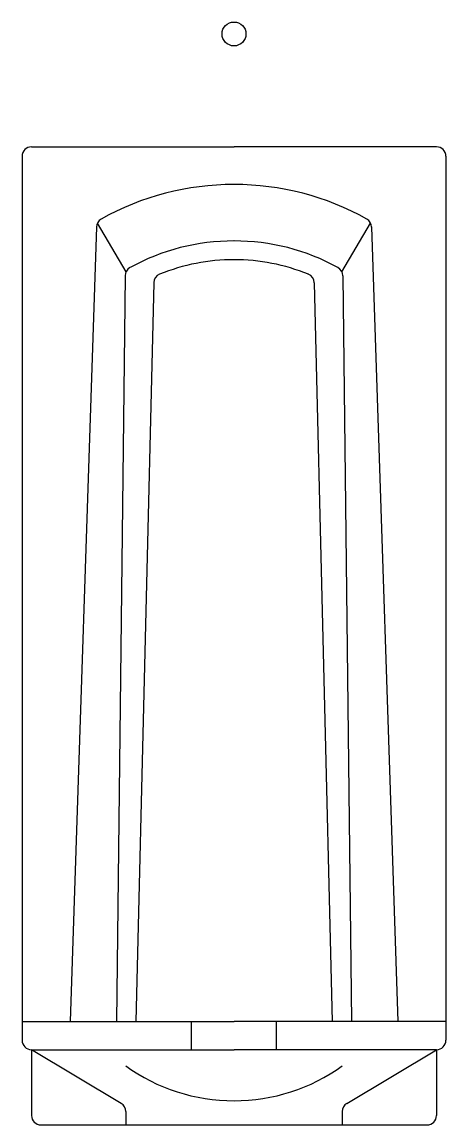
# Model space of a CAD drawing. Header units: millimetres. Extents: x -2964.54 to -2964.09, y 2974.14 to 2975.31.
import ezdxf

# ---------------------------------------------------------------- set-up
doc = ezdxf.new("R2010")
doc.units = ezdxf.units.MM
doc.header["$LTSCALE"] = 10
doc.layers.add('banheiro_louças', color=2, linetype='Continuous')

msp = doc.modelspace()

# ---------------------------------------------------------------- linework, layer by layer
at = {"layer": 'banheiro_louças'}
for p, q in [((-2964.5338, 2975.1796), (-2964.3188, 2975.1796)), ((-2964.1038, 2975.1796), (-2964.3188, 2975.1796)), ((-2964.5438, 2975.1696), (-2964.5438, 2974.2296)), ((-2964.0938, 2975.1696), (-2964.0938, 2974.2296)), ((-2964.4649, 2975.0944), (-2964.4928, 2974.2496)), ((-2964.4333, 2975.0468), (-2964.4639, 2975.0986)), ((-2964.2043, 2975.0468), (-2964.1738, 2975.0986)), ((-2964.1727, 2975.0944), (-2964.1448, 2974.2496)), ((-2964.4344, 2975.0425), (-2964.4435, 2974.2496)), ((-2964.404, 2975.0351), (-2964.4231, 2974.2496)), ((-2964.2337, 2975.0351), (-2964.2145, 2974.2496)), ((-2964.2033, 2975.0425), (-2964.1942, 2974.2496)), ((-2964.5438, 2974.2496), (-2964.3188, 2974.2496)), ((-2964.3638, 2974.2196), (-2964.3638, 2974.2496)), ((-2964.0938, 2974.2496), (-2964.3188, 2974.2496)), ((-2964.2738, 2974.2196), (-2964.2738, 2974.2496)), ((-2964.5338, 2974.2196), (-2964.5338, 2974.1496)), ((-2964.4387, 2974.1625), (-2964.5338, 2974.2196)), ((-2964.5338, 2974.2196), (-2964.3188, 2974.2196)), ((-2964.1038, 2974.2196), (-2964.3188, 2974.2196)), ((-2964.199, 2974.1625), (-2964.1038, 2974.2196)), ((-2964.1038, 2974.2196), (-2964.1038, 2974.1496)), ((-2964.4338, 2974.1539), (-2964.4338, 2974.1396)), ((-2964.2038, 2974.1539), (-2964.2038, 2974.1396)), ((-2964.5238, 2974.1396), (-2964.1138, 2974.1396))]:
    msp.add_line(p, q, dxfattribs=at)
msp.add_circle((-2964.3188, 2975.2996), 0.0127, dxfattribs=at)
for centre, radius, start, end in [((-2964.5338, 2975.1696), 0.01, 90, 180), ((-2964.1038, 2975.1696), 0.01, 0, 90), ((-2964.3196, 2974.8536), 0.2859, 89.8432, 119.3727), ((-2964.318, 2974.8536), 0.2859, 60.6273, 90.1568), ((-2964.4549, 2975.094), 0.01, 119.3727, 178.1091), ((-2964.1827, 2975.094), 0.01, 1.8909, 60.6273), ((-2964.3196, 2974.8536), 0.2259, 89.8015, 119.0225), ((-2964.318, 2974.8536), 0.2259, 60.9775, 90.1985), ((-2964.3196, 2974.8536), 0.2059, 89.7822, 112.309), ((-2964.318, 2974.8536), 0.2059, 67.691, 90.2178), ((-2964.4244, 2975.0424), 0.01, 119.0225, 179.3416), ((-2964.2133, 2975.0424), 0.01, 0.6584, 60.9775), ((-2964.394, 2975.0349), 0.01, 112.309, 178.6061), ((-2964.2437, 2975.0349), 0.01, 1.3939, 67.691), ((-2964.5338, 2974.2296), 0.01, 180, 270), ((-2964.1038, 2974.2296), 0.01, 270, 0), ((-2964.3188, 2974.3626), 0.1973, 234.3546, 270), ((-2964.3188, 2974.3626), 0.1973, 270, 305.6454), ((-2964.4438, 2974.1539), 0.01, 0, 59.0362), ((-2964.1938, 2974.1539), 0.01, 120.9638, 180), ((-2964.5238, 2974.1496), 0.01, 180, 270), ((-2964.1138, 2974.1496), 0.01, 270, 0)]:
    msp.add_arc(centre, radius, start, end, dxfattribs=at)

doc.saveas('drawing.dxf')
